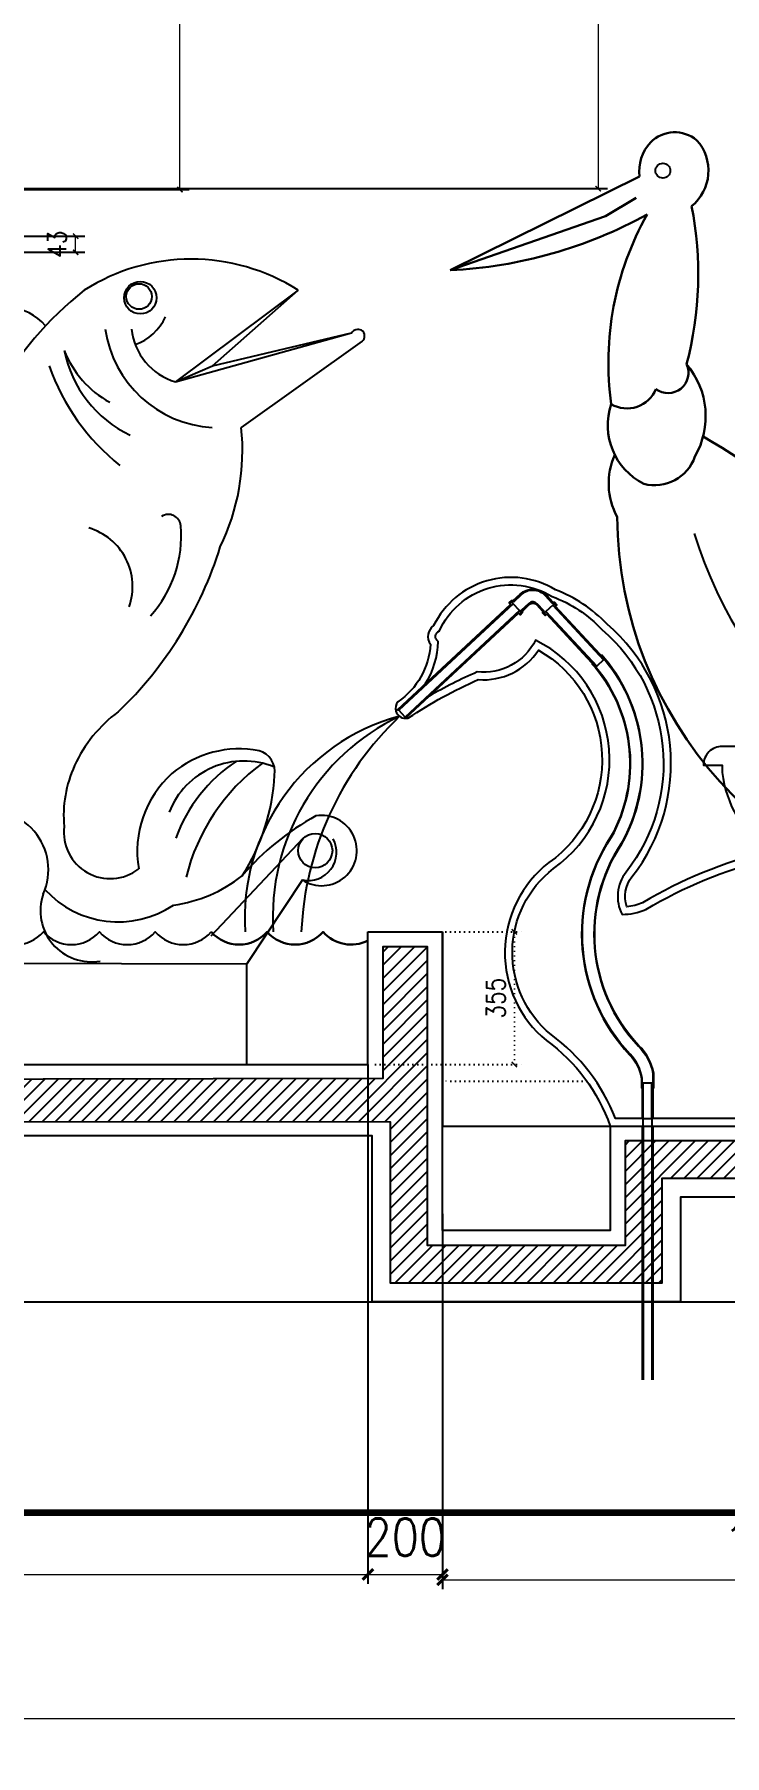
# Model space of a CAD drawing. Header units: millimetres. Extents: x -73920 to 111210, y -48963 to 87920.
# Drawn here: x 29272 to 31123, y 21655 to 26266 of the extents above; entities that cross this region are included whole.
import ezdxf
from ezdxf.lldxf.tags import DXFTag

# ---------------------------------------------------------------- set-up
doc = ezdxf.new("R2010")
doc.units = ezdxf.units.MM
doc.header["$LTSCALE"] = 100
doc.header["$MEASUREMENT"] = 0
doc.linetypes.add('DOT2', pattern=[0.125, 0, -0.125])
doc.layers.add('A-DIM', color=76, linetype='Continuous', lineweight=0)
for name, color, linetype in [('A-HATCH', 251, 'Continuous'), ('A-STR', 4, 'Continuous'), ('DINDING', 20, 'Continuous'), ('LANDSCAPE', 41, 'Continuous'), ('POTONGAN', 5, 'Continuous'), ('RAILING', 32, 'Continuous'), ('water', 150, 'DOT2')]:
    doc.layers.add(name, color=color, linetype=linetype)
doc.styles.add('DIM25', font='simplex.shx', dxfattribs={"width": 0.85, "height": 50})
doc.styles.add('DIM50', font='simplex.shx', dxfattribs={"width": 0.85, "height": 100})
tags = doc.linetypes.add('DASHED2', pattern=[0.375, 0.25, -0.125]).pattern_tags.tags
tags[6:7] = [DXFTag(74, 4), DXFTag(75, 0), DXFTag(340, '0'), DXFTag(46, 1.0), DXFTag(50, 0.0), DXFTag(44, 0.0), DXFTag(45, 0.0)]
tags[4:5] = [DXFTag(74, 4), DXFTag(75, 0), DXFTag(340, '0'), DXFTag(46, 1.0), DXFTag(50, 0.0), DXFTag(44, 0.0), DXFTag(45, 0.0)]
doc.dimstyles.new('DIM25', dxfattribs={"dimtxt": 500, "dimasz": 1, "dimexe": 25, "dimexo": 20, "dimgap": 25, "dimtad": 1, "dimdec": 0, "dimzin": 0, "dimdsep": 46, "dimtxsty": 'DIM25', "dimblk": 'Tick', "dimcen": 0.09, "dimdle": 25, "dimclrd": 256, "dimclre": 256, "dimclrt": 1, "dimadec": 0, "dimazin": 0, "dimtfac": 1, "dimtdec": 0, "dimtix": 1, "dimtmove": 2, "dimatfit": 3, "dimldrblk": 'Tick', "dimfxl": 1, "dimtolj": 1, "dimtzin": 0, "dimlwd": 5, "dimarcsym": 0})
doc.dimstyles.new('DIM50', dxfattribs={"dimtxt": 50, "dimasz": 2, "dimexe": 25, "dimexo": 20, "dimgap": 50, "dimtad": 1, "dimdec": 0, "dimzin": 0, "dimdsep": 46, "dimtxsty": 'DIM50', "dimblk": 'Tick', "dimcen": 0.09, "dimdle": 25, "dimclrd": 256, "dimclre": 256, "dimclrt": 1, "dimadec": 0, "dimazin": 0, "dimtfac": 1, "dimtdec": 0, "dimtix": 1, "dimtmove": 2, "dimatfit": 3, "dimldrblk": 'Tick', "dimfxl": 1, "dimtolj": 1, "dimtzin": 0, "dimlwd": 5, "dimarcsym": 0})

# ---------------------------------------------------------------- blocks, each defined once
blk = doc.blocks.new('Tick')
at = {"const_width": 4}
blk.add_lwpolyline([(-7.1, -7.1), (7.1, 7.1)], dxfattribs=at)
blk = doc.blocks.new('*D30')
at = {"layer": 'A-DIM', "lineweight": -2, "transparency": 16777216}
for p, q in [((26146.1, 23506.1), (26146.1, 22114.7)), ((30166.5, 23506.1), (30166.5, 22114.7))]:
    blk.add_line(p, q, dxfattribs=at)
at = {"layer": 'A-DIM', "lineweight": 5, "transparency": 16777216}
blk.add_line((26148.1, 22139.7), (30164.5, 22139.7), dxfattribs=at)
at = {"layer": 'DEFPOINTS', "color": 0, "transparency": 16777216}
for p in [(26146.1, 23526.1), (30166.5, 23526.1), (30166.5, 22139.7)]:
    blk.add_point(p, dxfattribs=at)
at = {"layer": 'A-DIM', "lineweight": 5, "transparency": 16777216, "xscale": 2, "yscale": 2, "zscale": 2, "rotation": 180}
blk.add_blockref('Tick', (26146.1, 22139.7), dxfattribs=at)
at = {"layer": 'A-DIM', "lineweight": 5, "transparency": 16777216, "xscale": 2, "yscale": 2, "zscale": 2}
blk.add_blockref('Tick', (30166.5, 22139.7), dxfattribs=at)
at = {"layer": 'A-DIM', "color": 1, "transparency": 16777216, "insert": (28156.3, 22239.7), "char_height": 100, "attachment_point": 5, "style": 'DIM50'}
blk.add_mtext('\\A1;4020', dxfattribs=at)
blk = doc.blocks.new('*D31')
at = {"layer": 'A-DIM', "lineweight": -2, "transparency": 16777216}
for p, q in [((30166.5, 23506.1), (30166.5, 22114.7)), ((30366.5, 23106.1), (30366.5, 22114.7))]:
    blk.add_line(p, q, dxfattribs=at)
at = {"layer": 'A-DIM', "lineweight": 5, "transparency": 16777216}
for p, q in [((30164.5, 22139.7), (30162.5, 22139.7)), ((30166.5, 22139.7), (30366.5, 22139.7)), ((30368.5, 22139.7), (30370.5, 22139.7))]:
    blk.add_line(p, q, dxfattribs=at)
at = {"layer": 'DEFPOINTS', "color": 0, "transparency": 16777216}
for p in [(30166.5, 23526.1), (30366.5, 23126.1), (30366.5, 22139.7)]:
    blk.add_point(p, dxfattribs=at)
at = {"layer": 'A-DIM', "lineweight": 5, "transparency": 16777216, "xscale": 2, "yscale": 2, "zscale": 2}
blk.add_blockref('Tick', (30166.5, 22139.7), dxfattribs=at)
at = {"layer": 'A-DIM', "lineweight": 5, "transparency": 16777216, "xscale": 2, "yscale": 2, "zscale": 2, "rotation": 180}
blk.add_blockref('Tick', (30366.5, 22139.7), dxfattribs=at)
at = {"layer": 'A-DIM', "color": 1, "transparency": 16777216, "insert": (30266.5, 22239.7), "char_height": 100, "attachment_point": 5, "style": 'DIM50'}
blk.add_mtext('\\A1;200', dxfattribs=at)
blk = doc.blocks.new('*D32')
at = {"layer": 'A-DIM', "lineweight": -2, "transparency": 16777216}
for p, q in [((30366.5, 23106.1), (30366.5, 22100.5)), ((32166.5, 23106.1), (32166.5, 22100.5))]:
    blk.add_line(p, q, dxfattribs=at)
at = {"layer": 'A-DIM', "lineweight": 5, "transparency": 16777216}
blk.add_line((30368.5, 22125.5), (32164.5, 22125.5), dxfattribs=at)
at = {"layer": 'DEFPOINTS', "color": 0, "lineweight": 25, "transparency": 16777216}
for p in [(30366.5, 23126.1), (32166.5, 23126.1), (32166.5, 22125.5)]:
    blk.add_point(p, dxfattribs=at)
at = {"layer": 'A-DIM', "lineweight": 5, "transparency": 16777216, "xscale": 2, "yscale": 2, "zscale": 2, "rotation": 180}
blk.add_blockref('Tick', (30366.5, 22125.5), dxfattribs=at)
at = {"layer": 'A-DIM', "lineweight": 5, "transparency": 16777216, "xscale": 2, "yscale": 2, "zscale": 2}
blk.add_blockref('Tick', (32166.5, 22125.5), dxfattribs=at)
at = {"layer": 'A-DIM', "color": 1, "transparency": 16777216, "insert": (31266.5, 22225.5), "char_height": 100, "attachment_point": 5, "style": 'DIM50'}
blk.add_mtext('\\A1;1800', dxfattribs=at)
blk = doc.blocks.new('*D36')
at = {"layer": 'A-DIM', "lineweight": -2, "transparency": 16777216}
for p, q in [((22746.1, 22426.1), (22746.1, 21728.2)), ((33566.5, 22426.1), (33566.5, 21728.2))]:
    blk.add_line(p, q, dxfattribs=at)
at = {"layer": 'A-DIM', "lineweight": 5, "transparency": 16777216}
blk.add_line((33564.5, 21753.2), (22748.1, 21753.2), dxfattribs=at)
at = {"layer": 'DEFPOINTS', "color": 0, "transparency": 16777216}
for p in [(22746.1, 22446.1), (33566.5, 22446.1), (22746.1, 21753.2)]:
    blk.add_point(p, dxfattribs=at)
at = {"layer": 'A-DIM', "lineweight": 5, "transparency": 16777216, "xscale": 2, "yscale": 2, "zscale": 2, "rotation": 180}
blk.add_blockref('Tick', (22746.1, 21753.2), dxfattribs=at)
at = {"layer": 'A-DIM', "lineweight": 5, "transparency": 16777216, "xscale": 2, "yscale": 2, "zscale": 2}
blk.add_blockref('Tick', (33566.5, 21753.2), dxfattribs=at)
at = {"layer": 'A-DIM', "color": 1, "transparency": 16777216, "insert": (28156.3, 21853.2), "char_height": 100, "attachment_point": 5, "style": 'DIM50'}
blk.add_mtext('\\A1;10820', dxfattribs=at)
blk = doc.blocks.new('air')
at = {"layer": 'A-HATCH', "linetype": 'Continuous', "flags": 128}
blk.add_lwpolyline([(0, 0, 0.451112), (150, 0, 0.451112), (300, 0, 0.451112), (450, 0, 0.451112), (600, 0, 0.451112), (750, 0, 0.451112), (900, 0, 0.451112), (1050, 0, 0.451112), (1200, 0)], format="xyb", dxfattribs=at)
blk = doc.blocks.new('*D104')
at = {"layer": 'A-HATCH', "lineweight": -2, "transparency": 16777216}
for p, q in [((29135, 25725.2), (29407.5, 25725.2)), ((29135, 25681.8), (29407.5, 25681.8))]:
    blk.add_line(p, q, dxfattribs=at)
at = {"layer": 'A-HATCH', "lineweight": 5, "transparency": 16777216}
for p, q in [((29382.5, 25726.2), (29382.5, 25727.2)), ((29382.5, 25681.8), (29382.5, 25725.2)), ((29382.5, 25680.8), (29382.5, 25679.8))]:
    blk.add_line(p, q, dxfattribs=at)
at = {"layer": 'DEFPOINTS', "color": 0, "transparency": 16777216}
for p in [(29115, 25725.2), (29382.5, 25725.2), (29115, 25681.8)]:
    blk.add_point(p, dxfattribs=at)
at = {"layer": 'A-HATCH', "lineweight": 5, "transparency": 16777216}
for p, rotation in [((29382.5, 25725.2), 270), ((29382.5, 25681.8), 90)]:
    blk.add_blockref('Tick', p, dxfattribs=dict(at, rotation=rotation))
at = {"layer": 'A-HATCH', "color": 1, "transparency": 16777216, "insert": (29332.5, 25703.5), "char_height": 50, "attachment_point": 5, "rotation": 90, "style": 'DIM25'}
blk.add_mtext('\\A1;43', dxfattribs=at)
blk = doc.blocks.new('*D117')
at = {"layer": 'A-HATCH', "lineweight": -2, "transparency": 16777216}
for p, q in [((28203.1, 27741.2), (29687.1, 27741.2)), ((28514.5, 25850), (29687.1, 25850))]:
    blk.add_line(p, q, dxfattribs=at)
at = {"layer": 'A-HATCH', "lineweight": 5, "transparency": 16777216}
blk.add_line((29662.1, 25851), (29662.1, 27740.2), dxfattribs=at)
at = {"layer": 'DEFPOINTS', "color": 0, "lineweight": 25, "transparency": 16777216}
for p in [(28183.1, 27741.2), (29662.1, 27741.2), (28494.5, 25850)]:
    blk.add_point(p, dxfattribs=at)
at = {"layer": 'A-HATCH', "lineweight": 5, "transparency": 16777216}
for p, rotation in [((29662.1, 27741.2), 90), ((29662.1, 25850), 270)]:
    blk.add_blockref('Tick', p, dxfattribs=dict(at, rotation=rotation))
at = {"layer": 'A-HATCH', "color": 1, "transparency": 16777216, "insert": (29612.1, 26795.6), "char_height": 50, "attachment_point": 5, "rotation": 90, "style": 'DIM25'}
blk.add_mtext('\\A1;1891', dxfattribs=at)
blk = doc.blocks.new('*D118')
at = {"layer": 'A-HATCH', "lineweight": -2, "transparency": 16777216}
for p, q in [((28352.6, 26973.9), (30809.1, 26973.9)), ((28345.5, 25852.4), (30809.1, 25852.4))]:
    blk.add_line(p, q, dxfattribs=at)
at = {"layer": 'A-HATCH', "lineweight": 5, "transparency": 16777216}
blk.add_line((30784.1, 26972.9), (30784.1, 25853.4), dxfattribs=at)
at = {"layer": 'DEFPOINTS', "color": 0, "transparency": 16777216}
for p in [(28332.6, 26973.9), (28325.5, 25852.4), (30784.1, 25852.4)]:
    blk.add_point(p, dxfattribs=at)
at = {"layer": 'A-HATCH', "lineweight": 5, "transparency": 16777216}
for p, rotation in [((30784.1, 26973.9), 90), ((30784.1, 25852.4), 270)]:
    blk.add_blockref('Tick', p, dxfattribs=dict(at, rotation=rotation))
at = {"layer": 'A-HATCH', "color": 1, "transparency": 16777216, "insert": (30734.1, 26413.1), "char_height": 50, "attachment_point": 5, "rotation": 90, "style": 'DIM25'}
blk.add_mtext('\\A1;1121', dxfattribs=at)
blk = doc.blocks.new('*D127')
at = {"layer": 'A-HATCH', "lineweight": -2, "transparency": 16777216}
for p, q in [((21597.3, 22286), (21597.3, 21335.8)), ((34717.3, 22286), (34717.3, 21335.8))]:
    blk.add_line(p, q, dxfattribs=at)
at = {"layer": 'A-HATCH', "lineweight": 5, "transparency": 16777216}
blk.add_line((21598.3, 21360.8), (34716.3, 21360.8), dxfattribs=at)
at = {"layer": 'DEFPOINTS', "color": 0, "lineweight": 25, "transparency": 16777216}
for p in [(21597.3, 22306), (34717.3, 22306), (34717.3, 21360.8)]:
    blk.add_point(p, dxfattribs=at)
at = {"layer": 'A-HATCH', "lineweight": 5, "transparency": 16777216, "rotation": 180}
blk.add_blockref('Tick', (21597.3, 21360.8), dxfattribs=at)
at = {"layer": 'A-HATCH', "lineweight": 5, "transparency": 16777216}
blk.add_blockref('Tick', (34717.3, 21360.8), dxfattribs=at)
at = {"layer": 'A-HATCH', "color": 1, "transparency": 16777216, "insert": (28157.3, 21410.8), "char_height": 50, "attachment_point": 5, "style": 'DIM25'}
blk.add_mtext('\\A1;13000', dxfattribs=at)
blk = doc.blocks.new('*D144')
at = {"layer": 'DEFPOINTS', "color": 0, "transparency": 16777216}
for p in [(30166.5, 23861.1), (30559.2, 23861.1), (30166.5, 23506.1)]:
    blk.add_point(p, dxfattribs=at)
at = {"layer": 'water', "lineweight": -2, "transparency": 16777216}
for p, q in [((30186.5, 23861.1), (30584.2, 23861.1)), ((30186.5, 23506.1), (30584.2, 23506.1))]:
    blk.add_line(p, q, dxfattribs=at)
at = {"layer": 'water', "lineweight": 5, "transparency": 16777216}
blk.add_line((30559.2, 23507.1), (30559.2, 23860.1), dxfattribs=at)
for p, rotation in [((30559.2, 23861.1), 90), ((30559.2, 23506.1), 270)]:
    blk.add_blockref('Tick', p, dxfattribs=dict(at, rotation=rotation))
at = {"layer": 'water', "color": 1, "transparency": 16777216, "insert": (30509.2, 23683.6), "char_height": 50, "attachment_point": 5, "rotation": 90, "style": 'DIM25'}
blk.add_mtext('\\A1;355', dxfattribs=at)

msp = doc.modelspace()

# ---------------------------------------------------------------- hatches: boundary and pattern name
at = {"layer": 'A-HATCH'}
h = msp.add_hatch(dxfattribs=at)
h.set_pattern_fill('ANSI31', color=256, scale=200, style=0)
h.paths.add_polyline_path([(22936.0726113, 22721.07794055), (24086.0726113, 22721.07794055), (24086.0726113, 23201.07794055), (25356.53595749, 23201.07794055), (25356.53595749, 22921.07794054), (26086.07261127, 22921.07794054), (26086.07261127, 23352.9945676), (30226.50558983, 23352.50720817), (30226.50558983, 22921.07794054), (30956.04224361, 22921.07794054), (30956.04224361, 23201.07794055), (32226.5055898, 23201.07794055), (32226.5055898, 22721.07794055), (33376.50558981, 22721.07794055), (33376.50558981, 22521.07794055), (33526.50558981, 22521.07794055), (33526.50558981, 23021.07794055), (33406.50558981, 23021.07794055), (33406.50558981, 22821.07794055), (32326.5055898, 22821.07794055), (32326.5055898, 23421.07794055), (32206.50558983, 23421.07794055), (32206.50558983, 23301.07794055), (30856.04224361, 23301.07794055), (30856.04224361, 23021.07794054), (30326.50558983, 23021.07794054), (30326.50558983, 23821.07794055), (30206.50558984, 23821.07794055), (30206.50558984, 23468.22480706), (26106.07261127, 23460.16263911), (26106.07261127, 23821.07794055), (25986.07261127, 23821.07794055), (25986.07261127, 23021.07794054), (25456.53595749, 23021.07794054), (25456.53595749, 23301.07794055), (24106.07261127, 23301.07794055), (24106.07261127, 23421.07794055), (23986.0726113, 23421.07794055), (23986.0726113, 22821.07794055), (22906.0726113, 22821.07794055), (22906.0726113, 23021.07794055), (22786.0726113, 23021.07794055), (22786.0726113, 22521.07794055), (22936.0726113, 22521.07794055)])

# ---------------------------------------------------------------- linework, layer by layer
at = {"layer": 'A-HATCH', "color": 1}
for p, q in [((21633.13938281, 22870.1523676), (34733.15635804, 22870.1523676)), ((21597.26824567, 22306.03136931), (34697.2852209, 22306.03136931))]:
    msp.add_line(p, q, dxfattribs=at)
at = {"layer": 'A-HATCH', "color": 0, "linetype": 'ByBlock', "lineweight": 200}
msp.add_line((16334.96082651, 22306.03136931), (41366.49688298, 22306.03136931), dxfattribs=at)
at = {"layer": 'A-HATCH', "color": 4, "linetype": 'Continuous', "lineweight": 30}
msp.add_lwpolyline([(30166.50558984, 23838.15574164, -0.3422310158), (30046.07261127, 23861.07794055, -0.451111609), (29896.07261127, 23861.07794055, -0.451111609), (29746.07261127, 23861.07794055)], format="xyb", dxfattribs=at)
at = {"layer": 'A-HATCH'}
msp.add_lwpolyline([(26136.07261127, 22871.07794054), (26136.07261127, 23316.18711281), (30176.50558983, 23316.18711281), (30176.50558983, 22871.07794054), (31006.04224361, 22871.07794054), (31006.04224361, 23151.07794055), (32176.5055898, 23151.07794055), (32176.5055898, 22671.07794055), (33326.50558981, 22671.07794055), (33326.50558981, 22471.07794055), (34693.98321093, 22471.07794055)], dxfattribs=at)
at = {"layer": 'A-STR'}
for points in [[(32206.50558983, 23301.07794055), (30856.04224361, 23301.07794055), (30856.04224361, 23021.07794054), (30326.50558983, 23021.07794054), (30326.50558983, 23821.07794055), (30206.50558984, 23821.07794055), (30206.50558984, 23468.22480706), (26106.07261127, 23460.16263911), (26106.07261127, 23821.07794055), (25986.07261127, 23821.07794055), (25986.07261127, 23021.07794054), (25456.53595749, 23021.07794054), (25456.53595749, 23301.07794055), (24106.07261127, 23301.07794055), (24106.07261127, 23421.07794055), (23986.0726113, 23421.07794055), (23986.0726113, 22821.07794055), (22906.0726113, 22821.07794055), (22906.0726113, 23021.07794055), (22786.0726113, 23021.07794055), (22786.0726113, 22521.07794055), (22936.0726113, 22521.07794055), (22936.0726113, 22721.07794055)], [(22936.0726113, 22721.07794055), (24086.0726113, 22721.07794055), (24086.0726113, 23201.07794055), (25356.53595749, 23201.07794055), (25356.53595749, 22921.07794054), (26086.07261127, 22921.07794054), (26086.07261127, 23352.9945676), (30226.50558983, 23352.50720817), (30226.50558983, 22921.07794054), (30956.04224361, 22921.07794054), (30956.04224361, 23201.07794055), (32226.5055898, 23201.07794055)]]:
    msp.add_lwpolyline(points, dxfattribs=at)
at = {"layer": 'DINDING'}
for p, q in [((30166.50558984, 23506.12587137), (30166.50558984, 23861.07794055)), ((30166.50558984, 23861.07794055), (30366.50558984, 23861.07794055)), ((30366.50558984, 23861.07794055), (30366.50558984, 23341.07794055)), ((26146.07261127, 23506.12587137), (30166.50558984, 23506.12587137)), ((30366.50558984, 23341.07794055), (30816.04224361, 23341.07794055))]:
    msp.add_line(p, q, dxfattribs=at)
msp.add_lwpolyline([(30816.04224361, 23341.07794055), (30816.04224361, 23061.07794054), (30366.50558983, 23061.07794054), (30366.50558983, 23861.07794055)], dxfattribs=at)
at = {"layer": 'LANDSCAPE'}
for p, q in [((30905.00558982, 23361.07794055), (30928.00558982, 23361.07794055)), ((30905.00558982, 23341.07794055), (30928.00558982, 23341.07794055))]:
    msp.add_line(p, q, dxfattribs=at)
at = {"layer": 'LANDSCAPE', "color": 5}
msp.add_lwpolyline([(26091.7907105, 25852.4332285), (30275.20070558, 25852.4332285)], dxfattribs=at)
at = {"layer": 'LANDSCAPE'}
msp.add_lwpolyline([(30241.67999705, 24452.27957881, 0.3241809726), (30266.86883858, 24433.36900257)], format="xyb", dxfattribs=at)
at = {"layer": 'POTONGAN', "linetype": 'Continuous'}
for p, q in [((30902.00558982, 23341.07794055), (30902.00558982, 22661.07794055)), ((30905.00558982, 23341.07794055), (30905.00558982, 22661.07794055)), ((30928.00558982, 23341.07794055), (30928.00558982, 22661.07794055)), ((30931.00558982, 23341.07794055), (30931.00558982, 22661.07794055))]:
    msp.add_line(p, q, dxfattribs=at)
for points in [[(31166.50558982, 24358.20259837), (31116.50558982, 24358.20259837, 0.4142135624), (31066.50558982, 24308.20259837), (31116.50558982, 24308.20259837), (31116.50558982, 24288.20259837, 0.2020372473), (31238.5629113, 24075.69944773, 0.0764427792), (30902.93655441, 23939.05145247, -0.0811698861), (30860.88685201, 23928.65216237, -0.2569900636), (30874.57617495, 24008.54563968, 0.400476229), (30807.7107106, 24685.82808501, 0.1133569607), (30669.66588098, 24777.5809726, 0.4396843828), (30342.76328006, 24681.84765723, 0.4212080799), (30334.33255232, 24631.60801219, -0.2322207197), (30246.91387967, 24477.64089055, 0.2571256931), (30241.67999705, 24452.27957881), (30247.08453851, 24457.30291119)], [(30320.39882708, 24525.44597994, 0.137301512), (30354.65488682, 24639.48008473, -0.6277041316), (30358.03333992, 24667.37412016, -0.4511215112), (30660.87253027, 24759.51743338, -0.1154283028), (30793.88975254, 24671.33425623, -0.4010497558), (30858.87242766, 24020.93112852, 0.2958247321), (30847.95297961, 23908.23255011, 0.1072564251), (30912.09326007, 23921.22263491, -0.0756087781), (31238.16063272, 24055.03110965)], [(30556.34061899, 24748.84137638), (30574.65229475, 24765.86143898, -0.4142135624), (30645.31577147, 24763.27821264), (30662.33583407, 24744.96653688), (30666.57564267, 24744.8115433), (30673.04326646, 24737.85310651), (30670.84586536, 24735.810699), (30665.22423447, 24741.85894245), (30660.98442587, 24742.01393603), (30643.11837038, 24761.23580513, 0.4142135624), (30576.69470227, 24763.66403789), (30557.47283317, 24745.7979824), (30553.23302456, 24745.95297598), (30547.18478111, 24740.33134509), (30545.1423736, 24742.52874618), (30552.10081038, 24748.99636996), (30556.34061899, 24748.84137638), (30574.65229475, 24765.86143898)], [(30268.18941613, 24434.59643325), (30266.86883857, 24433.36900257, 0.0827170548), (30275.59337829, 24434.67026214, -0.043957367), (30462.5214236, 24537.1092362, 0.2714781651), (30623.75137285, 24615.95506233, -0.5491383791), (30652.02611869, 24047.01301743, 0.4815022362), (30645.29866551, 23570.05880416, -0.1538322772), (30816.04224361, 23341.07794055), (30905.00558982, 23341.07794055), (30905.00558982, 23361.07794055), (30830.03217271, 23361.07794055, 0.1461274539), (30657.51905255, 23585.90365991, -0.4803931971), (30663.94594477, 24030.94738553, 0.5668428342), (30616.19847107, 24642.62379643, -0.3109460498), (30459.22052239, 24557.48950346, 0.0292506043), (30330.39264771, 24492.41216288)]]:
    msp.add_lwpolyline(points, format="xyb", dxfattribs=at)
for points in [[(30662.33583407, 24744.96653688), (30645.31577147, 24763.27821264)], [(30551.76270005, 24744.58636074), (30555.84751507, 24740.19155855), (30249.12694602, 24455.1055101), (30247.08453851, 24457.30291119), (30549.22718862, 24738.133944), (30547.18478111, 24740.33134509)], [(30576.95239268, 24717.48508061), (30572.86757766, 24721.87988279), (30266.14700862, 24436.79383434), (30268.18941613, 24434.59643325), (30570.33206623, 24715.42746606), (30572.37447374, 24713.23006496)], [(30639.4895696, 24715.1989253), (30643.88437178, 24719.28374032), (30780.04487254, 24572.79033422), (30777.84747145, 24570.74792671), (30645.94198633, 24712.66341387), (30643.74458524, 24710.62100636)], [(30666.59084972, 24740.38861794), (30662.19604753, 24736.30380292), (30798.3565483, 24589.81039681), (30800.55394939, 24591.85280433), (30668.64846427, 24733.76829149), (30670.84586536, 24735.810699)], [(30905.00558982, 23361.07794055), (30905.00558982, 23456.15750445), (30902.00558982, 23456.15750445), (30902.00558982, 23361.07794055)], [(30928.00558982, 23361.07794055), (30928.00558982, 23456.15750445), (30931.00558982, 23456.15750445), (30931.00558982, 23361.07794055)]]:
    msp.add_lwpolyline(points, dxfattribs=at)
for points in [[(30618.21449135, 24738.08852001), (30635.23455394, 24719.77684424), (30635.07956037, 24715.53703564), (30641.54718415, 24708.57859885), (30643.74458524, 24710.62100636), (30638.12295435, 24716.66924982), (30638.27794793, 24720.90905842), (30620.41189244, 24740.13092752, 0.4142135624), (30597.79957988, 24740.95755995), (30578.57771078, 24723.09150446), (30578.4227172, 24718.85169586), (30572.37447375, 24713.23006496), (30574.41688126, 24711.03266387), (30581.37531804, 24717.50028765), (30581.53031162, 24721.74009626), (30599.84198739, 24738.76015885, -0.4142135624)], [(30902.00558982, 23468.65750445, 0.1619546153), (30869.77998522, 23533.39268474, -0.3482175668), (30819.18243421, 24113.89004949, 0.3103268051), (30777.27048035, 24571.36870433), (30769.33744015, 24579.9037646), (30767.87250609, 24578.54215959), (30775.76757569, 24570.04795142, -0.3102397216), (30817.4728694, 24114.93057427, 0.3481741392), (30868.32634379, 23532.01903027, -0.1617431201), (30900.00558982, 23468.51586766), (30900.00558982, 23443.65750445), (30902.00558982, 23443.65750445)], [(30931.00558982, 23443.65750445), (30933.00558982, 23443.65750445), (30933.00558982, 23482.83054208, 0.144349427), (30893.49556866, 23556.34343368, -0.3487084211), (30847.36509732, 24096.68031118, 0.3116916075), (30802.05539367, 24593.17512844), (30793.50885215, 24602.37024721), (30792.04391809, 24601.00864221), (30800.55394939, 24591.85280433, -0.3116124985), (30845.65840374, 24097.72552458, 0.3486770487), (30892.05700555, 23554.95379385, -0.1440287109), (30931.00558982, 23482.6226473)]]:
    msp.add_lwpolyline(points, format="xyb", close=True, dxfattribs=at)
msp.add_lwpolyline([(30928.00558982, 23341.07794055), (31491.50558982, 23341.07794055), (31491.50558982, 23361.07794055), (30928.00558982, 23361.07794055)], close=True, dxfattribs=at)
at = {"layer": 'RAILING'}
for p, q in [((30572.86757766, 24721.87988279), (30555.84751507, 24740.19155855)), ((30662.19604753, 24736.30380292), (30643.88437178, 24719.28374032)), ((30798.3565483, 24589.81039682), (30780.04487254, 24572.79033422)), ((30266.14700862, 24436.79383434), (30249.12694602, 24455.1055101)), ((30928.00558982, 23456.15750445), (30905.00558982, 23456.15750445))]:
    msp.add_line(p, q, dxfattribs=at)
at = {"layer": 'water', "color": 2, "linetype": 'ByBlock', "lineweight": 30}
for p, q in [((30895.16039728, 25885.01522578), (30387.40037837, 25633.64053435)), ((30803.37072736, 25778.93579032), (30885.50458166, 25827.68712037)), ((30387.40037837, 25633.64053435), (30803.37072736, 25778.93579032))]:
    msp.add_line(p, q, dxfattribs=at)
at = {"layer": 'water', "color": 40, "linetype": 'ByBlock'}
for p, q in [((29979.61884803, 25580.16080772), (29650.35206723, 25334.7907852)), ((29749.41336978, 25378.02390135), (29979.61884803, 25580.16080772)), ((29650.35206723, 25334.7907852), (30122.69832555, 25466.12768871)), ((29650.35206723, 25334.7907852), (30122.69832555, 25466.12768871)), ((29749.41336978, 25378.02390135), (30122.69832555, 25466.12768871)), ((30151.11120703, 25443.87746149), (29826.76098502, 25212.83582325)), ((29650.35206723, 25334.7907852), (29749.41336978, 25378.02390135)), ((29745.69912977, 23850.39163303), (29992.83506761, 24112.58423896)), ((29990.80322478, 24000.53267773), (29841.27974818, 23775.20688401)), ((29841.27974818, 23506.12587137), (29841.27974818, 23775.20688401)), ((26531.67417186, 23506.12587137), (29841.27974818, 23506.12587137))]:
    msp.add_line(p, q, dxfattribs=at)
at = {"layer": 'water', "color": 40, "linetype": 'ByBlock', "lineweight": 25}
msp.add_line((27749.75008828, 23783.16910723), (29841.27974818, 23775.20688401), dxfattribs=at)
at = {"layer": 'water', "color": 4}
msp.add_line((30753.85030946, 23461.07794055), (30366.50558984, 23461.07794055), dxfattribs=at)
at = {"layer": 'water', "color": 2, "linetype": 'ByBlock', "lineweight": 25}
msp.add_circle((30957.50451864, 25900.53704859), 20.02301908, dxfattribs=at)
at = {"layer": 'water', "color": 40, "linetype": 'ByBlock'}
for centre, radius in [((29555.93721192, 25560.06108379), 43.42950537), ((29552.55686111, 25563.43064924), 34.32707651), ((30025.05737063, 24078.94339745), 45.93266619)]:
    msp.add_circle(centre, radius, dxfattribs=at)
at = {"layer": 'water', "color": 2, "linetype": 'ByBlock', "lineweight": 30}
for centre, radius, start, end in [((31006.38717015, 25899.85841553), 112.21281248, 137.2574552707, 187.6011993312), ((30989.57729206, 25910.97193272), 92.38173628, 50.0590745833, 135.243189172), ((30957.50451864, 25900.53704859), 122.28872458, 309.0018495606, 41.6463169166), ((30325.83227239, 26857.56095703), 1225.46800558, 272.87978005166, 298.75785598121), ((31620.15462496, 25386.58990712), 808.69578763, 150.62768725477, 187.95879370546), ((30099.13984793, 25622.38287639), 953.08384574, 345.37562529481, 11.07738847837), ((30971.69772044, 25359.05998307), 54.58589609, 233.0410292656, 24.5587412582), ((30856.41071475, 25242.42792437), 215.90132874, 330.0936463124, 40.1875627723), ((30861.04733493, 25347.82207404), 84.29779603, 240.2741841406, 337.4113444718), ((30985.07400346, 25218.16574784), 175.17116452, 161.2000784681, 243.2774341443), ((29675.34972952, 22849.83190425), 2720.92836864, 19.62010989889, 59.27435888989), ((30996.76844303, 25062.17110122), 184.60193308, 155.4418277725, 208.7240442146), ((30935.9103701, 25171.53776873), 113.75406915, 254.9144611935, 341.1490574562), ((31902.44539693, 24980.06873886), 1067.58311395, 180.35506176332, 263.86206744112)]:
    msp.add_arc(centre, radius, start, end, dxfattribs=at)
at = {"layer": 'water', "color": 40, "linetype": 'ByBlock'}
for centre, radius, start, end in [((29692.5084593, 25127.03787822), 536.42591712, 57.6405973074, 122.3515063848), ((29966.91367108, 24865.19723693), 909.09797201, 128.14062342011, 174.65078590181), ((29193.1196683, 25390.39083841), 144.00394717, 41.0208474146, 85.9555794729), ((29492.63057386, 25570.08314365), 144.45966882, 290.165531194, 335.041122487), ((29765.95209838, 25519.46575857), 307.14567304, 188.0670245812, 266.8534767926), ((29698.41093771, 25495.08033374), 167.3391598, 186.4219292116, 253.309936513), ((30140.28354374, 25453.67604993), 21.46643669, 64.5713931696, 147.0560443874), ((30138.87195484, 25457.63771761), 18.7325809, 310.9802986467, 55.4304657516), ((29602.73802346, 25516.3585444), 269.11448128, 201.1923970809, 241.3584115719), ((29666.35989123, 25481.65998573), 320.70291453, 191.2537379828, 244.5523241007), ((29865.95588802, 25571.13136547), 587.17322873, 199.25828199168, 231.58979689562), ((29236.45038823, 25151.42784404), 593.49603249, 334.13364018315, 5.93892144339), ((29346.84361317, 24921.96933199), 318.87098307, 317.7896235101, 4.9253679185), ((29631.21726323, 24946.19880415), 33.46825776, 5.3974678748, 122.9169491718), ((29371.57786152, 24786.33484535), 163.61400652, 340.7470113466, 73.5901000644), ((28778.27118148, 25201.58097444), 1039.24082253, 313.724886144, 342.6979416779), ((29714.64321426, 24153.6707214), 368.3581744, 126.2960748837, 155.4168008594), ((29822.10108318, 24070.79207433), 280.73305533, 79.2468213129, 130.205850376), ((29859.24588466, 24291.13884005), 57.51096846, 349.5890815586, 74.6397053716), ((29675.28650763, 24171.9350754), 324.97068876, 155.4583910741, 185.0422099858), ((29833.76385692, 24103.73984447), 215.25010325, 67.6680989756, 158.6378717558), ((30040.14234185, 23971.9555318), 413.73756079, 123.2335112083, 160.1386265238), ((30198.85907567, 23880.69643924), 535.40559675, 126.1150769723, 166.3039331574), ((29827.4150409, 24076.7426008), 279.73037614, 131.8241230936, 189.6292703776), ((29369.41650117, 24307.65094983), 547.0555525, 327.2423522157, 357.1810010889), ((29149.30489708, 24027.66079445), 159.95178133, 335.9053527851, 169.1638243247), ((30361.48308067, 23557.40923192), 699.54784027, 118.55322583493, 139.50891360453), ((30042.55805541, 24079.08240066), 94.0671115, 236.6199173056, 99.4479828353), ((29475.26739485, 24128.40738655), 124.59612207, 173.1011327094, 307.7957107361), ((30006.85534936, 24074.27051433), 75.46482128, 257.7187854811, 28.8733935288), ((29591.99852882, 24313.04292819), 383.71019387, 277.9028001111, 308.2349554921), ((29424.79255473, 23917.94525559), 136.87880152, 161.0652348944, 280.0556668027), ((29496.78712592, 24154.4293823), 266.33807525, 222.4401292854, 303.7498303052)]:
    msp.add_arc(centre, radius, start, end, dxfattribs=at)
at = {"layer": 'water', "color": 2, "linetype": 'ByBlock', "lineweight": 25}
msp.add_arc((32127.28451532, 25258.77260619), 1134.63867116, 196.91178737606, 263.40400012285, dxfattribs=at)
at = {"layer": 'water', "linetype": 'DASHED2', "ltscale": 0.5}
for centre, radius, start, end in [((30395.84789556, 23897.75003068), 559.99919296, 104.9683372623, 183.7547923561), ((30506.52484147, 23900.93250804), 595.34173055, 115.39515920551, 183.83851735226), ((30835.96694546, 23823.05729943), 849.12778689, 133.52406533626, 177.43365971353)]:
    msp.add_arc(centre, radius, start, end, dxfattribs=at)

# ---------------------------------------------------------------- block references
at = {"layer": 'water', "color": 4, "linetype": 'Continuous', "lineweight": 30}
msp.add_blockref('air', (28546.07261127, 23861.07794055), dxfattribs=at)

# ---------------------------------------------------------------- dimensions: what is measured, and where the dimension line sits
at = {"layer": 'A-DIM'}
for base, p1, p2, picture, middle in [((30166.50558984, 22139.68737344), (26146.07261127, 23526.12587137), (30166.50558984, 23526.12587137), '*D30', (28156.28910055, 22239.68737344)), ((30366.50558984, 22139.68737344), (30166.50558984, 23526.12587137), (30366.50558984, 23126.12587137), '*D31', (30266.50558984, 22239.68737344)), ((32166.50558983, 22125.54523782), (30366.50558984, 23126.12587137), (32166.50558983, 23126.12587137), '*D32', (31266.50558984, 22225.54523782)), ((22746.0726113, 21753.20396127), (33566.50558981, 22446.12587137), (22746.0726113, 22446.12587137), '*D36', (28156.28910055, 21853.20396127))]:
    dim = msp.add_linear_dim(base=base, p1=p1, p2=p2, dimstyle='DIM50', dxfattribs=at)
    dim.commit()
    dim.dimension.update_dxf_attribs({"geometry": picture, "text_midpoint": middle})
at = {"layer": 'A-HATCH', "color": 40}
for base, p1, p2, picture, middle in [((29662.08387049, 27741.17971001), (28494.46668385, 25850.03900109), (28183.14787043, 27741.17971001), '*D117', (29612.08387049, 26795.60935555)), ((30784.07459048, 25852.4332285), (28332.60456268, 26973.85799649), (28325.53349486, 25852.4332285), '*D118', (30734.07459048, 26413.1456125)), ((29382.45110506, 25725.17623506), (29114.95842428, 25681.79029124), (29114.95842428, 25725.17623506), '*D104', (29332.45110506, 25703.48326315))]:
    dim = msp.add_linear_dim(base=base, p1=p1, p2=p2, angle=90, dimstyle='DIM25', dxfattribs=at)
    dim.commit()
    dim.dimension.update_dxf_attribs({"geometry": picture, "text_midpoint": middle})
at = {"layer": 'A-HATCH', "color": 1}
dim = msp.add_linear_dim(base=(34717.2852209, 21360.82676583), p1=(21597.26824567, 22306.03136931), p2=(34717.2852209, 22306.03136931), text='13000', dimstyle='DIM25', dxfattribs=at)
dim.commit()
dim.dimension.update_dxf_attribs({"geometry": '*D127', "text_midpoint": (28157.27673329, 21410.82676583)})
at = {"layer": 'water', "color": 40}
dim = msp.add_linear_dim(base=(30559.20494201, 23861.07794055), p1=(30166.50558984, 23506.12587137), p2=(30166.50558984, 23861.07794055), angle=90, dimstyle='DIM25', dxfattribs=at)
dim.commit()
dim.dimension.update_dxf_attribs({"geometry": '*D144', "text_midpoint": (30509.20494201, 23683.60190596)})

doc.saveas('drawing.dxf')
